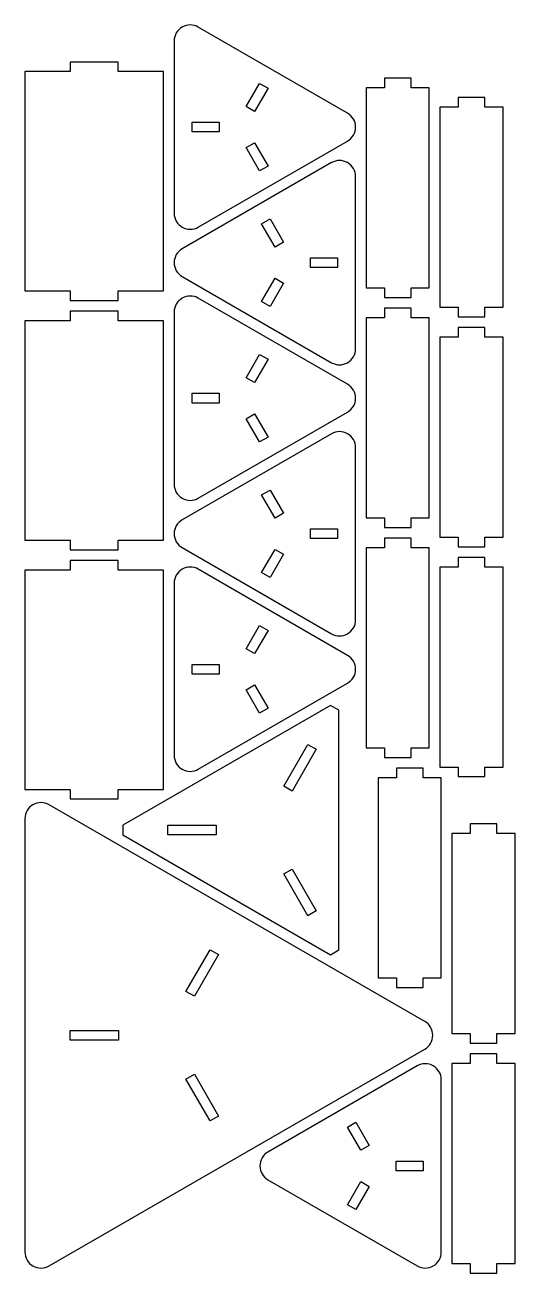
# Model space of a CAD drawing. Header units: millimetres. Extents: x 1360 to 1512, y -312 to 77.
import ezdxf

# ---------------------------------------------------------------- set-up
doc = ezdxf.new("R2010")
doc.units = ezdxf.units.MM
doc.layers.get('0').update_dxf_attribs({"linetype": 'CONTINUOUS'})

msp = doc.modelspace()

# ---------------------------------------------------------------- linework, layer by layer
for points in [[(1413.55, 13.53), (1460.04, 40.38, 0.57735), (1460.04, 49.04), (1413.55, 75.88, 0.57735), (1406.05, 71.55), (1406.05, 17.86, 0.57735)], [(1408.55, 6.8, 0.57735), (1408.55, -1.86), (1455.04, -28.7, 0.57735), (1462.54, -24.37), (1462.54, 29.31, 0.57735), (1455.04, 33.64)], [(1460.04, -44.1, 0.57735), (1460.04, -35.44), (1413.55, -8.6, 0.57735), (1406.05, -12.93), (1406.05, -66.61, 0.57735), (1413.55, -70.94)], [(1455.04, -50.84), (1408.55, -77.68, 0.57735), (1408.55, -86.34), (1455.04, -113.18, 0.57735), (1462.54, -108.85), (1462.54, -55.17, 0.57735)], [(1413.55, -155.42), (1460.04, -128.58, 0.57735), (1460.04, -119.91), (1413.55, -93.07, 0.57735), (1406.05, -97.4), (1406.05, -151.09, 0.57735)], [(1484.07, -242.65, 0.57735), (1484.07, -233.99), (1367.08, -166.45, 0.57735), (1359.58, -170.78), (1359.58, -305.86, 0.57735), (1367.08, -310.19)], [(1435.24, -274.69, 0.57735), (1435.24, -283.35), (1481.73, -310.19, 0.57735), (1489.23, -305.86), (1489.23, -252.17, 0.57735), (1481.73, -247.84)]]:
    msp.add_lwpolyline(points, format="xyb", close=True)
for points in [[(1388.65, -6.34), (1402.71, -6.34), (1402.71, 62), (1388.65, 62), (1388.65, 65), (1373.65, 65), (1373.65, 62), (1359.58, 62), (1359.58, -6.34), (1373.65, -6.34), (1373.65, -9.34), (1388.65, -9.34)], [(1471.52, 56.95), (1465.87, 56.95), (1465.87, -5.38), (1471.52, -5.38), (1471.52, -8.38), (1479.85, -8.38), (1479.85, -5.38), (1485.5, -5.38), (1485.5, 56.95), (1479.85, 56.95), (1479.85, 59.95), (1471.52, 59.95)], [(1431.11, 49.57), (1428.48, 51.09), (1432.66, 58.34), (1435.29, 56.82)], [(1494.48, 50.95), (1488.83, 50.95), (1488.83, -11.38), (1494.48, -11.38), (1494.48, -14.38), (1502.82, -14.38), (1502.82, -11.38), (1508.47, -11.38), (1508.47, 50.95), (1502.82, 50.95), (1502.82, 53.95), (1494.48, 53.95)], [(1420.04, 46.22), (1420.04, 43.19), (1411.68, 43.19), (1411.68, 46.22)], [(1428.48, 38.32), (1431.11, 39.84), (1435.29, 32.59), (1432.66, 31.07)], [(1433.29, 14.58), (1435.92, 16.1), (1440.1, 8.85), (1437.48, 7.34)], [(1456.9, 3.98), (1456.9, 0.95), (1448.54, 0.95), (1448.54, 3.98)], [(1435.92, -11.16), (1433.29, -9.65), (1437.48, -2.4), (1440.1, -3.92)], [(1359.58, -84), (1373.65, -84), (1373.65, -87), (1388.65, -87), (1388.65, -84), (1402.71, -84), (1402.71, -15.67), (1388.65, -15.67), (1388.65, -12.67), (1373.65, -12.67), (1373.65, -15.67), (1359.58, -15.67)], [(1471.52, -14.71), (1465.87, -14.71), (1465.87, -77.05), (1471.52, -77.05), (1471.52, -80.05), (1479.85, -80.05), (1479.85, -77.05), (1485.5, -77.05), (1485.5, -14.71), (1479.85, -14.71), (1479.85, -11.71), (1471.52, -11.71)], [(1494.48, -20.71), (1488.83, -20.71), (1488.83, -83.05), (1494.48, -83.05), (1494.48, -86.05), (1502.82, -86.05), (1502.82, -83.05), (1508.47, -83.05), (1508.47, -20.71), (1502.82, -20.71), (1502.82, -17.71), (1494.48, -17.71)], [(1432.66, -26.14), (1435.29, -27.65), (1431.11, -34.9), (1428.48, -33.38)], [(1411.68, -41.29), (1411.68, -38.25), (1420.04, -38.25), (1420.04, -41.29)], [(1435.29, -51.88), (1432.66, -53.4), (1428.48, -46.16), (1431.11, -44.64)], [(1440.1, -75.62), (1437.48, -77.14), (1433.29, -69.89), (1435.92, -68.38)], [(1448.54, -83.52), (1448.54, -80.49), (1456.9, -80.49), (1456.9, -83.52)], [(1471.52, -86.38), (1465.87, -86.38), (1465.87, -148.71), (1471.52, -148.71), (1471.52, -151.71), (1479.85, -151.71), (1479.85, -148.71), (1485.5, -148.71), (1485.5, -86.38), (1479.85, -86.38), (1479.85, -83.38), (1471.52, -83.38)], [(1437.48, -86.88), (1440.1, -88.39), (1435.92, -95.64), (1433.29, -94.12)], [(1494.48, -92.38), (1488.83, -92.38), (1488.83, -154.71), (1494.48, -154.71), (1494.48, -157.71), (1502.82, -157.71), (1502.82, -154.71), (1508.47, -154.71), (1508.47, -92.38), (1502.82, -92.38), (1502.82, -89.38), (1494.48, -89.38)], [(1373.65, -93.34), (1359.58, -93.34), (1359.58, -161.67), (1373.65, -161.67), (1373.65, -164.67), (1388.65, -164.67), (1388.65, -161.67), (1402.71, -161.67), (1402.71, -93.34), (1388.65, -93.34), (1388.65, -90.34), (1373.65, -90.34)], [(1431.11, -119.38), (1428.48, -117.86), (1432.66, -110.61), (1435.29, -112.13)], [(1420.04, -122.73), (1420.04, -125.76), (1411.68, -125.76), (1411.68, -122.73)], [(1428.48, -130.63), (1431.11, -129.11), (1435.29, -136.36), (1432.66, -137.88)], [(1454.72, -213.19), (1457.32, -211.69), (1457.32, -136.99), (1454.72, -135.49), (1390.03, -172.84), (1390.03, -175.84)], [(1442.79, -162.19), (1440.16, -160.67), (1447.68, -147.65), (1450.31, -149.17)], [(1483.58, -220.38), (1489.23, -220.38), (1489.23, -158.05), (1483.58, -158.05), (1483.58, -155.05), (1475.25, -155.05), (1475.25, -158.05), (1469.6, -158.05), (1469.6, -220.38), (1475.25, -220.38), (1475.25, -223.38), (1483.58, -223.38)], [(1404.07, -172.83), (1419.11, -172.83), (1419.11, -175.86), (1404.07, -175.86)], [(1498.22, -175.4), (1492.57, -175.4), (1492.57, -237.74), (1498.22, -237.74), (1498.22, -240.74), (1506.55, -240.74), (1506.55, -237.74), (1512.2, -237.74), (1512.2, -175.4), (1506.55, -175.4), (1506.55, -172.4), (1498.22, -172.4)], [(1440.16, -188.02), (1442.79, -186.5), (1450.31, -199.52), (1447.68, -201.04)], [(1412.35, -226.16), (1409.72, -224.64), (1417.24, -211.63), (1419.87, -213.14)], [(1388.67, -236.8), (1388.67, -239.83), (1373.63, -239.83), (1373.63, -236.8)], [(1506.55, -309.4), (1512.2, -309.4), (1512.2, -247.07), (1506.55, -247.07), (1506.55, -244.07), (1498.22, -244.07), (1498.22, -247.07), (1492.57, -247.07), (1492.57, -309.4), (1498.22, -309.4), (1498.22, -312.4), (1506.55, -312.4)], [(1409.72, -251.99), (1412.35, -250.48), (1419.87, -263.49), (1417.24, -265.01)], [(1459.99, -266.9), (1462.62, -265.38), (1466.8, -272.63), (1464.17, -274.15)], [(1483.6, -277.5), (1483.6, -280.53), (1475.23, -280.53), (1475.23, -277.5)], [(1462.62, -292.65), (1459.99, -291.13), (1464.17, -283.89), (1466.8, -285.4)]]:
    msp.add_lwpolyline(points, close=True)

doc.saveas('drawing.dxf')
